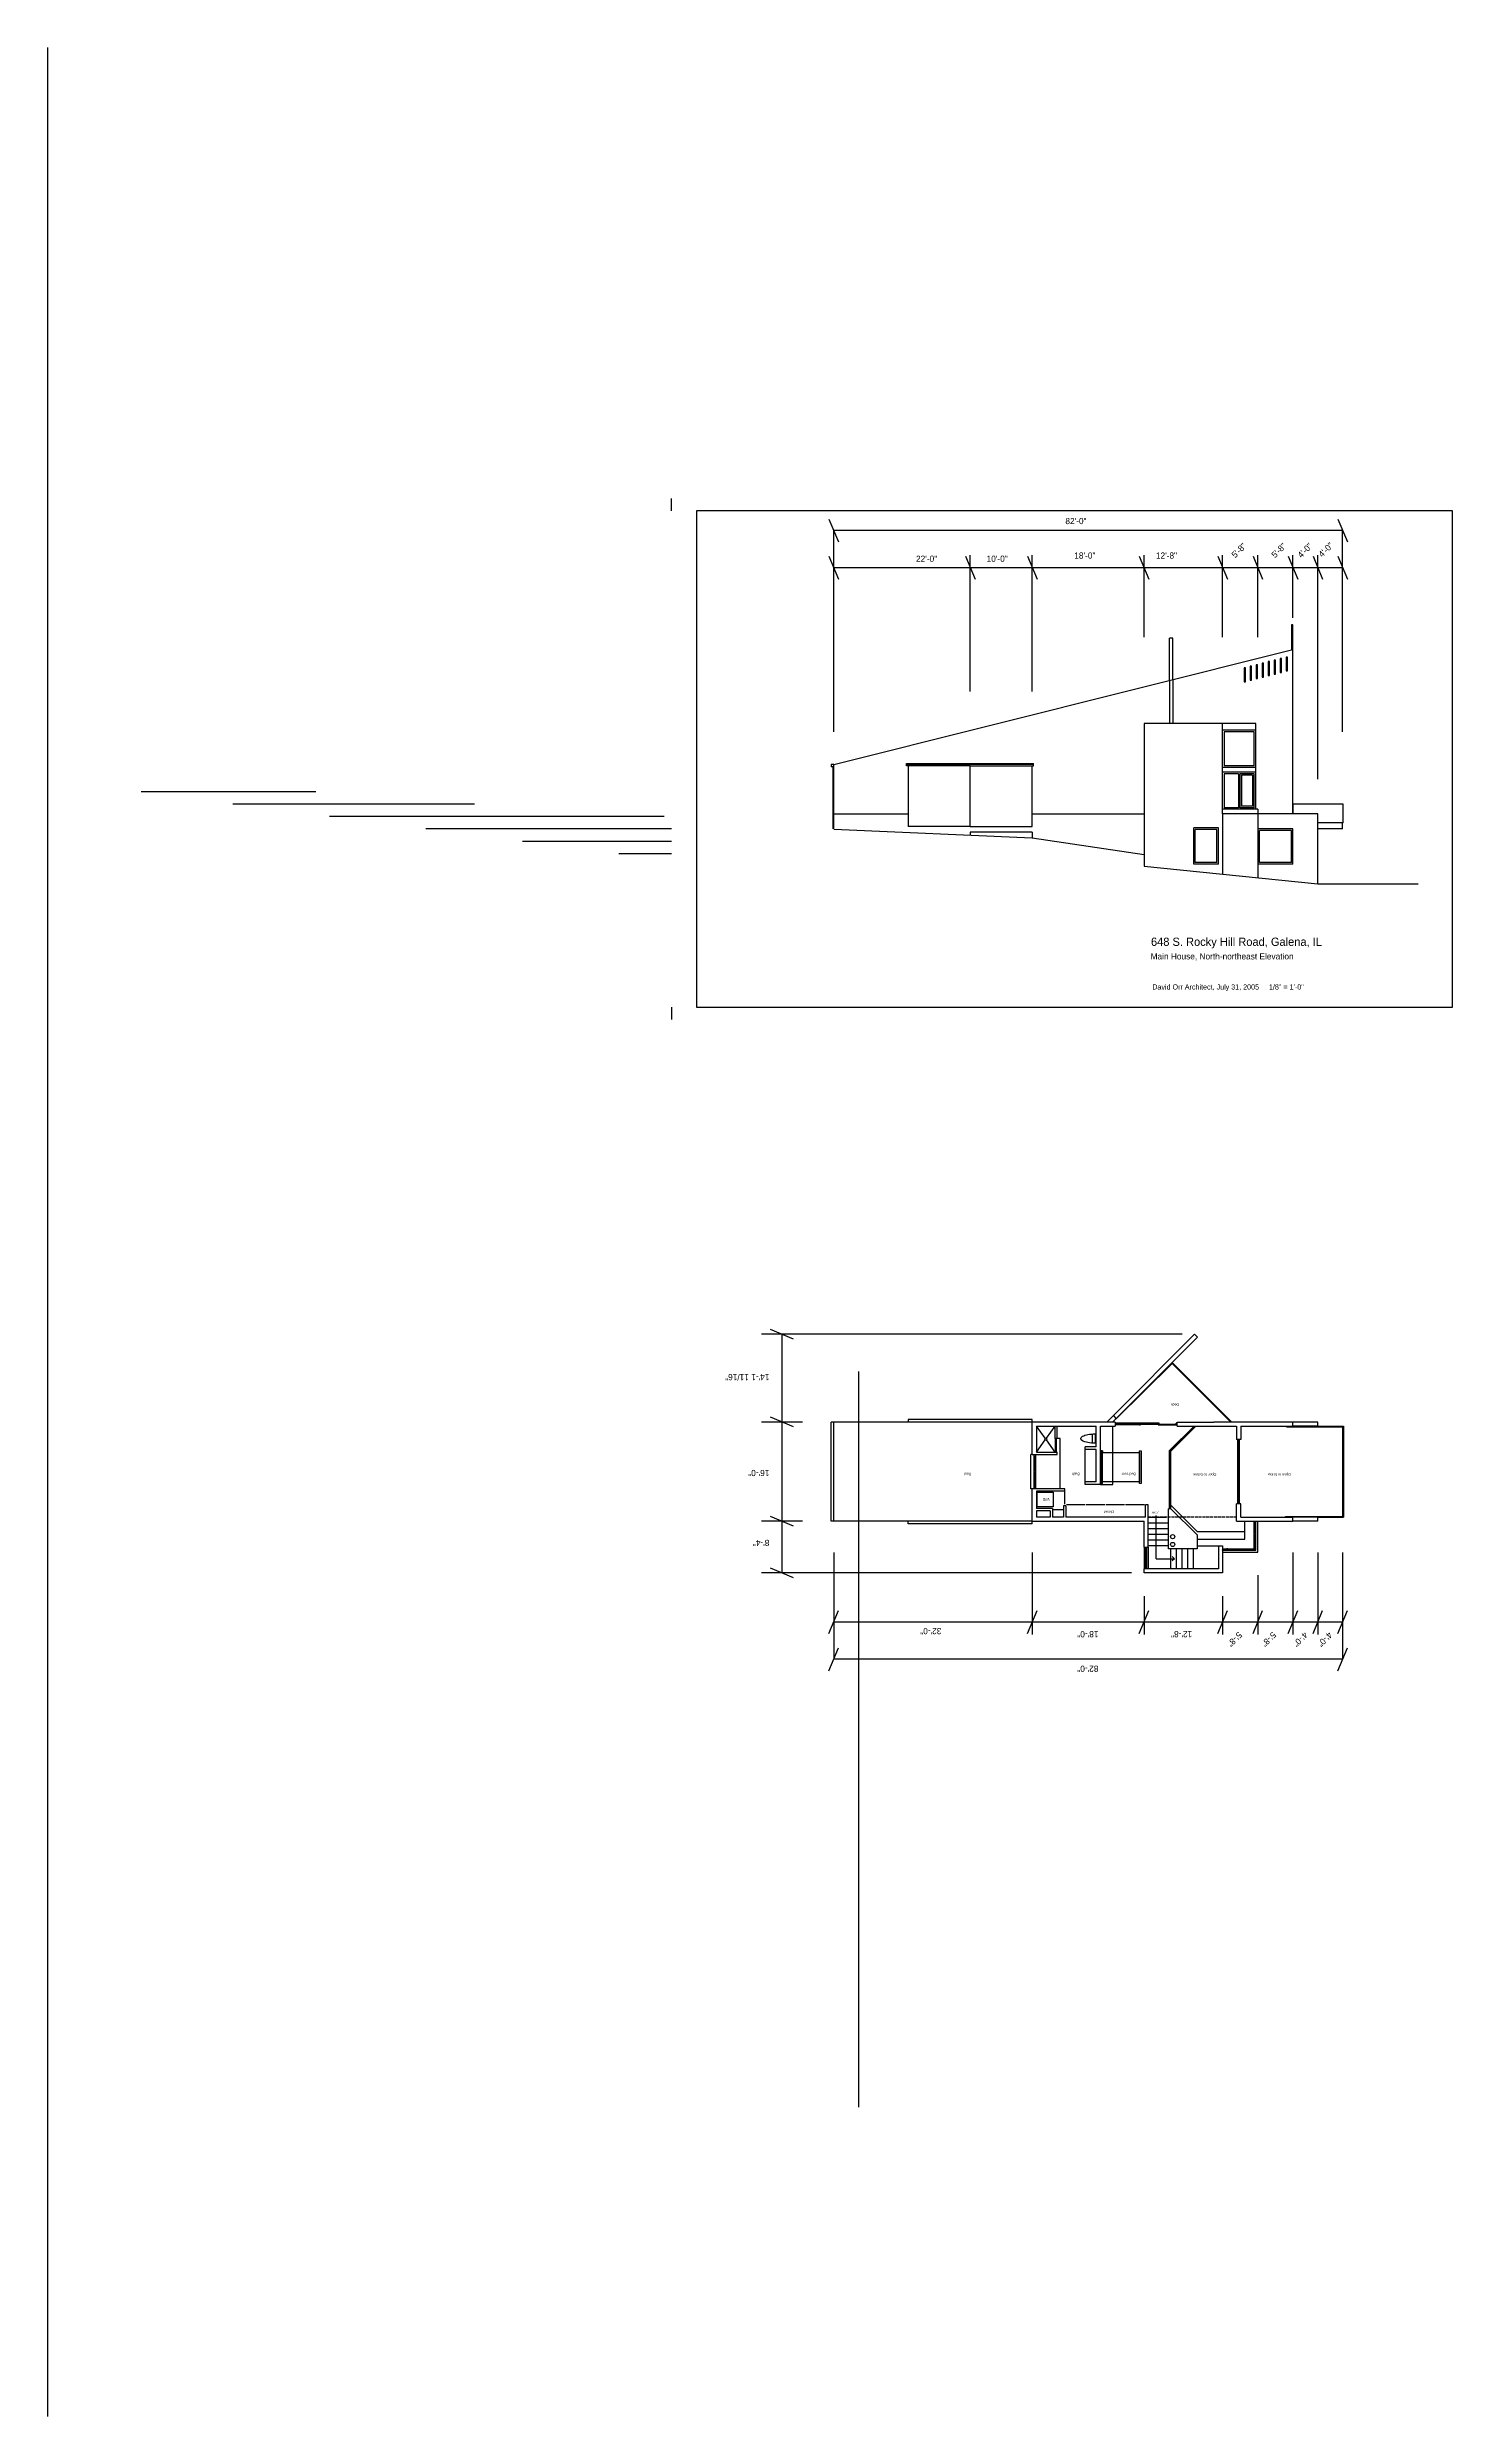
# Model space of a CAD drawing. Header units: inches. Extents: x -18614 to 1840, y -1744 to 7454.
# Drawn here: x -14492 to -11775, y 710 to 5293 of the extents above; entities that cross this region are included whole.
import ezdxf

# ---------------------------------------------------------------- set-up
doc = ezdxf.new("R2010")
doc.units = ezdxf.units.IN
doc.header["$LTSCALE"] = 0.5
doc.header["$MEASUREMENT"] = 0
doc.linetypes.add('ACAD_ISO02W100', pattern=[15, 12, -3])
for name, color, linetype in [('A-doors', 254, 'Continuous'), ('A-Elev-North', 7, 'Continuous'), ('A-Elev-South', 7, 'Continuous'), ('A-fixtures', 140, 'Continuous'), ('A-furniture', 33, 'Continuous'), ('A-glazing', 252, 'Continuous'), ('A-millwork', 252, 'Continuous'), ('A-roof', 253, 'Continuous'), ('A-soffit', 251, 'ACAD_ISO02W100'), ('A-stairs', 252, 'Continuous'), ('A-text', 254, 'Continuous'), ('A-walls', 7, 'Continuous'), ('border', 7, 'Continuous'), ('construction', 160, 'Continuous')]:
    doc.layers.add(name, color=color, linetype=linetype)

msp = doc.modelspace()

# ---------------------------------------------------------------- linework, layer by layer
at = {"layer": 'A-doors'}
for p, q in [((-12190.4, 2475.5), (-12190.4, 2600.5)), ((-12187.4, 2597.5), (-12190.4, 2597.5)), ((-12187.4, 2475.5), (-12187.4, 2600.5)), ((-12184.9, 2475.5), (-12192.9, 2475.5)), ((-12187.4, 2478.5), (-12190.4, 2478.5))]:
    msp.add_line(p, q, dxfattribs=at)
at = {"layer": 'A-Elev-North'}
for p, q in [((-12086.8, 4176.3, -5147.6), (-12086.8, 4127.5, -5147.6)), ((-12083.8, 4176.3, -5147.6), (-12086.8, 4176.3, -5147.6)), ((-12083.8, 4128.3, -5147.6), (-12083.8, 4176.3, -5147.6)), ((-12219.8, 2386), (-12219.8, 2387))]:
    msp.add_line(p, q, dxfattribs=at)
at = {"layer": 'A-Elev-North', "color": 252}
for p, q in [((-12189.3, 3888.2, 8053.3), (-12189.3, 3822.3)), ((-12186.3, 3888.2, 8053.3), (-12186.3, 3822.3)), ((-12161.8, 3885.2, 809.8), (-12161.8, 3825.3, -8803.1)), ((-12189.3, 2386), (-12189.3, 2389)), ((-12186.3, 2386), (-12186.3, 2389))]:
    msp.add_line(p, q, dxfattribs=at)
at = {"layer": 'A-Elev-North', "color": 253}
for p, q in [((-12151.8, 3819.3, -63014.5), (-12151.8, 3802.3, -5147.6)), ((-12151.8, 3802.3, -5147.6), (-12151.8, 3687, -5147.6)), ((-12176.9, 2407.6), (-12176.9, 2442)), ((-12176.9, 2407.6), (-12176.9, 2442)), ((-12151.8, 2382), (-12151.8, 2442)), ((-12269.4, 2407.6), (-12176.9, 2407.6)), ((-12269.4, 2394.6), (-12227.8, 2394.6)), ((-12219.8, 2382), (-12151.8, 2382))]:
    msp.add_line(p, q, dxfattribs=at)
at = {"layer": 'A-Elev-North', "color": 253, "elevation": -5147.6}
for points in [[(-12178.1, 4093.1), (-12178.1, 4066.1), (-12175.6, 4066.1), (-12175.6, 4093.1)], [(-12166.5, 4096.1), (-12166.5, 4069.1), (-12164, 4069.1), (-12164, 4096.1)], [(-12154.8, 4099.1), (-12154.8, 4072.1), (-12152.3, 4072.1), (-12152.3, 4099.1)], [(-12143.2, 4102), (-12143.2, 4075), (-12140.7, 4075), (-12140.7, 4102)], [(-12131.6, 4105), (-12131.6, 4078), (-12129.1, 4078), (-12129.1, 4105)], [(-12119.9, 4108), (-12119.9, 4081), (-12117.4, 4081), (-12117.4, 4108)], [(-12108.3, 4111), (-12108.3, 4084), (-12105.8, 4084), (-12105.8, 4111)], [(-12096.7, 4113.9), (-12096.7, 4086.9), (-12094.2, 4086.9), (-12094.2, 4113.9)]]:
    msp.add_lwpolyline(points, close=True, dxfattribs=at)
at = {"layer": 'A-Elev-South', "color": 7}
for p, q in [((-14492.1, 5293.3, -5147.6), (-14492.1, 710, -5147.6)), ((-12971.8, 3906.3), (-12083.8, 4128.3)), ((-12322.3, 4068.6, -5147.6), (-12322.3, 4150.2)), ((-12316.3, 4150.2), (-12322.3, 4150.2)), ((-12316.3, 4070.1, -5147.6), (-12316.3, 4150.2)), ((-12083.8, 3829.3, -5147.6), (-12083.8, 4128.3, -5147.6)), ((-11986.8, 3829.3, -5147.6), (-12083.8, 3829.3, -5147.6)), ((-11986.8, 3793.3, -5147.6), (-11986.8, 3829.3, -5147.6)), ((-12971.8, 3781.2, -5147.6), (-12587.8, 3764.3, -5147.6)), ((-12587.8, 3764.3, -5147.6), (-12371.8, 3731.9, -11990.5)), ((-11987.8, 3781.3), (-12035.8, 3781.3)), ((-12035.8, 3675.3), (-12035.8, 3781.3)), ((-11987.8, 3781.3), (-11987.8, 3793.3, -5147.6)), ((-12035.8, 3675.3), (-11998.1, 3675.3)), ((-12008.1, 3675.3), (-11899.7, 3675.3)), ((-11998.1, 3675.3), (-11841.7, 3675.3, -5147.6)), ((-12268.5, 2798.1), (-12274.1, 2803.7)), ((-12083.8, 2634), (-12236.9, 2634))]:
    msp.add_line(p, q, dxfattribs=at)
at = {"layer": 'A-Elev-South', "color": 253}
for p, q in [((-12981, 4380.9), (-12962.6, 4336.5)), ((-11987.8, 4358.7), (-12971.8, 4358.7)), ((-11997, 4380.9), (-11978.6, 4336.5)), ((-11987.8, 3969.3), (-11987.8, 4358.7)), ((-12981, 4308.9), (-12962.6, 4264.5)), ((-12717, 4308.9), (-12698.6, 4264.5)), ((-12707.8, 4047), (-12707.8, 4310.7)), ((-12597, 4308.9), (-12578.6, 4264.5)), ((-12587.8, 4047), (-12587.8, 4310.7)), ((-12381, 4308.9), (-12362.6, 4264.5)), ((-12371.8, 4152.3), (-12371.8, 4310.7)), ((-12229, 4308.9), (-12210.6, 4264.5)), ((-12219.8, 4152.3), (-12219.8, 4310.7)), ((-12161, 4308.9), (-12142.6, 4264.5)), ((-12151.8, 4152.3), (-12151.8, 4310.7)), ((-12093, 4308.9), (-12074.6, 4264.5)), ((-12083.8, 4189.7), (-12083.8, 4310.7)), ((-12045, 4308.9), (-12026.6, 4264.5)), ((-11997, 4308.9), (-11978.6, 4264.5)), ((-11987.8, 4286.7), (-12971.8, 4286.7)), ((-12322.3, 4068.6, 13805.4), (-12322.3, 3985.3, -60423.2)), ((-12316.3, 4070.1, 13629.2), (-12316.3, 3985.3, -60344.4)), ((-12371.8, 3985.3, -5147.6), (-12371.8, 3709.3, -5147.6)), ((-12219.8, 3985.3, 69355.9), (-12371.8, 3985.3, -5147.6)), ((-12155.8, 3985.3, -5147.6), (-12219.8, 3985.3, 69355.9)), ((-12155.8, 3905.3, -31308.8), (-12155.8, 3985.3, -5147.6)), ((-12830.8, 3903.2, -5147.6), (-12830.8, 3908.2, -5147.6)), ((-12585.8, 3906.2, -5147.6), (-12830.8, 3906.2, -5147.6)), ((-12827.8, 3903.2, -5147.6), (-12830.8, 3903.2, -5147.6)), ((-12707.8, 3903.2, -5147.6), (-12827.8, 3903.2, -5147.6)), ((-12827.8, 3903.2, -5147.6), (-12827.8, 3786.3, -10295.1)), ((-12587.8, 3903.2, -5147.6), (-12585.8, 3903.2, -5147.6)), ((-12585.8, 3906.2, -5147.6), (-12585.8, 3908.2, -5147.6)), ((-12585.8, 3903.2, -5147.6), (-12585.8, 3906.2, -5147.6)), ((-12155.8, 3900.3), (-12219.8, 3900.3, 74503.5)), ((-12155.8, 3819.3, -42749.7), (-12155.8, 3905.3, -31308.8)), ((-12155.8, 3891.3), (-12219.8, 3891.3, 74503.5)), ((-12971.8, 3810.3, -10295.1), (-12827.8, 3810.3, -10295.1)), ((-12587.8, 3810.3, -10295.1), (-12371.8, 3810.3, -10295.1)), ((-12151.8, 3819.3, -6490.4), (-12219.8, 3819.3, 68013)), ((-12151.8, 3810.3, -11638), (-12219.8, 3810.3, 62865.5)), ((-12083.8, 3810.3, -1775), (-12083.8, 3829.3, -5147.6)), ((-12083.8, 3829.3, -5147.6), (-12083.8, 3810.3, -10295.1)), ((-12035.8, 3781.3), (-12035.8, 3810.3, -5147.6)), ((-12707.8, 3786.3, -5147.6), (-12827.8, 3786.3, -10295.1)), ((-12587.8, 3775.3, -5147.6), (-12707.8, 3775.3, -5147.6)), ((-12707.8, 3775.3, -5147.6), (-12707.8, 3769.9, -5147.6)), ((-12587.8, 3775.3, -5147.6), (-12587.8, 3764.3, -5147.6)), ((-11986.8, 3793.3), (-12035.8, 3793.3)), ((-12298.1, 2803.7), (-13111.2, 2803.7)), ((-13049.7, 2794.5), (-13094, 2812.9)), ((-13032.4, 2634), (-13111.2, 2634)), ((-13049.7, 2624.8), (-13094, 2643.2)), ((-12035.8, 2634), (-12083.8, 2634)), ((-12035.8, 2626), (-12083.8, 2626)), ((-13032.4, 2442), (-13111.2, 2442)), ((-13049.7, 2432.8), (-13094, 2451.2)), ((-12035.8, 2450), (-12083.8, 2450, -5132.2)), ((-12035.8, 2442), (-12083.8, 2442, -5132.2)), ((-12395.8, 2342), (-13111.2, 2342)), ((-13049.7, 2332.8), (-13094, 2351.2)), ((-12587.8, 2381.4), (-12587.8, 2223)), ((-12151.8, 2337.6), (-12151.8, 2223)), ((-12083.8, 2381.4), (-12083.8, 2223)), ((-12371.8, 2297.4), (-12371.8, 2223)), ((-12219.8, 2297.4), (-12219.8, 2223)), ((-12981, 2224.8), (-12962.6, 2269.2)), ((-11987.8, 2247), (-12971.8, 2247)), ((-12597, 2224.8), (-12578.6, 2269.2)), ((-12381, 2224.8), (-12362.6, 2269.2)), ((-12229, 2224.8), (-12210.6, 2269.2)), ((-12161, 2224.8), (-12142.6, 2269.2)), ((-12093, 2224.8), (-12074.6, 2269.2)), ((-12045, 2224.8), (-12026.6, 2269.2)), ((-11997, 2224.8), (-11978.6, 2269.2)), ((-12971.8, 2223), (-12971.8, 2175)), ((-11987.8, 2223), (-11987.8, 2175)), ((-12981, 2152.8), (-12962.6, 2197.2)), ((-11987.8, 2175), (-12971.8, 2175)), ((-11997, 2152.8), (-11978.6, 2197.2))]:
    msp.add_line(p, q, dxfattribs=at)
at = {"layer": 'A-Elev-South', "color": 252}
for p, q in [((-12971.8, 3969.3), (-12971.8, 4358.7)), ((-12035.8, 3877.4), (-12035.8, 4310.7)), ((-12219.8, 3810.3), (-12219.8, 3985.3, 69355.9)), ((-12155.8, 3972.3, -5147.6), (-12219.8, 3972.3, 69355.9)), ((-12216.8, 3969.3, 129146.8), (-12216.8, 3903.3, 75690.2)), ((-12158.8, 3969.3, 55831.3), (-12216.8, 3969.3, 130334.7)), ((-12158.8, 3903.3, 1186.8), (-12158.8, 3969.3, 54643.4)), ((-12971.8, 3906.3, -5147.6), (-12976.8, 3906.3, -5147.6)), ((-12976.8, 3906.3, -5147.6), (-12976.8, 3901.3, -5147.6)), ((-12971.8, 3906.3, -5147.6), (-12976.8, 3906.3, -5147.6)), ((-12976.8, 3906.3, -5147.6), (-12976.8, 3901.3, -5147.6)), ((-12973.8, 3901.3, -5147.6), (-12976.8, 3901.3, -5147.6)), ((-12973.8, 3901.3, -5147.6), (-12976.8, 3901.3, -5147.6)), ((-12973.8, 3901.3), (-12973.8, 3781.3, -5147.6)), ((-12973.8, 3901.3), (-12973.8, 3781.3, -5147.6)), ((-12158.8, 3903.3, -31308.8), (-12216.8, 3903.3, 43194.7)), ((-12189.3, 3888.2, -24008.6), (-12216.8, 3888.2, 43224.7)), ((-12216.8, 3888.2, 74533.5), (-12216.8, 3822.3, 36704.3)), ((-12158.8, 3888.2, -31278.8), (-12186.3, 3888.2, -24008.6)), ((-12161.8, 3885.2, -32031.9), (-12183.3, 3885.2, -24761.6)), ((-12183.3, 3885.2, 5973.3), (-12183.3, 3825.3, -30708.2)), ((-12158.8, 3822.3, -37799.2), (-12158.8, 3888.2, 30)), ((-12189.3, 3822.3, -33378.3), (-12216.8, 3822.3, 33855)), ((-12158.8, 3822.3, -40648.5), (-12186.3, 3822.3, -33378.3)), ((-12161.8, 3825.3, -41401.5), (-12183.3, 3825.3, -34131.3)), ((-12035.8, 3810.3, -6490.4), (-12151.8, 3810.3, -11638)), ((-13285.2, 3781.3, -5147.6), (-13760.2, 3781.3, -5147.6)), ((-12275.8, 3713.3, -5147.6), (-12275.8, 3783.3)), ((-12227.8, 3783.3), (-12275.8, 3783.3)), ((-12272.8, 3716.3, -5147.6), (-12272.8, 3780.3, -606.2)), ((-12230.8, 3780.3, -606.2), (-12272.8, 3780.3, -606.2)), ((-12230.8, 3716.3, -8069.6), (-12230.8, 3780.3, -2098.3)), ((-12227.8, 3713.3, -5147.6), (-12227.8, 3783.3)), ((-12083.8, 3781.3, 7542.3), (-12151.8, 3781.3, -5147.6)), ((-12086.8, 3778.3, 6936.1), (-12148.8, 3778.3, -5753.7)), ((-12148.8, 3716.3, -5147.6), (-12148.8, 3778.3, -4411.1)), ((-12086.8, 3716.3, 4620.2), (-12086.8, 3778.3, 5356.6)), ((-12083.8, 3713.3, 7542.3), (-12083.8, 3781.3, 7542.3)), ((-12227.8, 3713.3, -5147.6), (-12275.8, 3713.3, -5147.6)), ((-12230.8, 3716.3, -5147.6), (-12272.8, 3716.3, -5147.6)), ((-12083.8, 3713.3, 7542.3), (-12151.8, 3713.3, -5147.6)), ((-12086.8, 3716.3, 7542.3), (-12148.8, 3716.3, -5147.6)), ((-12971.8, 2381.4), (-12971.8, 2223)), ((-12035.8, 2381.4), (-12035.8, 2223)), ((-11987.8, 2381.4), (-11987.8, 2223))]:
    msp.add_line(p, q, dxfattribs=at)
at = {"layer": 'A-Elev-South'}
for p, q in [((-12971.8, 3781.3), (-12971.8, 3906.3)), ((-12971.8, 3781.3), (-12971.8, 3906.3)), ((-12707.8, 3903.2, -5147.6), (-12587.8, 3903.2, -5147.6)), ((-12707.8, 3786.3, -5147.6), (-12707.8, 3903.2, -5147.6)), ((-12587.8, 3786.3, -5147.6), (-12587.8, 3903.2, -5147.6)), ((-12707.8, 3786.3, -10295.1), (-12587.8, 3786.3, -10295.1))]:
    msp.add_line(p, q, dxfattribs=at)
at = {"layer": 'A-Elev-South', "color": 251}
for p, q in [((-12830.8, 3908.2, -5147.6), (-12585.8, 3908.2, -5147.6)), ((-12378.9, 2628.3), (-12427.8, 2628.3)), ((-12380.9, 2628.3), (-12427.8, 2628.3))]:
    msp.add_line(p, q, dxfattribs=at)
at = {"layer": 'A-Elev-South', "color": 126}
for p, q in [((-13973.2, 3853.3, -5147.6), (-14310.8, 3853.3, -5147.6)), ((-13666.3, 3829.3, -5147.6), (-14133.4, 3829.3, -5147.6)), ((-13299.7, 3805.3, -5147.6), (-13946.8, 3805.3, -5147.6)), ((-13285.2, 3757.3, -5147.6), (-13573.6, 3757.3, -5147.6)), ((-13285.2, 3733.3, -5147.6), (-13387, 3733.3, -5147.6))]:
    msp.add_line(p, q, dxfattribs=at)
at = {"layer": 'A-fixtures'}
for p, q in [((-12563, 2602.6), (-12579.8, 2626)), ((-12560.7, 2602.6), (-12543.8, 2626)), ((-12579.8, 2576), (-12563, 2599.4)), ((-12543.8, 2576), (-12560.7, 2599.4)), ((-12471.3, 2593.2), (-12471.3, 2610.9)), ((-12466.3, 2611), (-12466.3, 2593))]:
    msp.add_line(p, q, dxfattribs=at)
msp.add_lwpolyline([(-12578.3, 2470.2), (-12578.3, 2498.2), (-12547.3, 2498.2), (-12547.3, 2470.2), (-12578.3, 2470.2)], dxfattribs=at)
msp.add_circle((-12561.8, 2601), 2, dxfattribs=at)
at = {"layer": 'A-fixtures', "extrusion": (0, 0, -1)}
msp.add_ellipse((-12466.3, 2602), major_axis=(28, 0), ratio=0.321429, start_param=1.570796, end_param=4.712389, dxfattribs=at)
at = {"layer": 'A-furniture'}
msp.add_lwpolyline([(-12455.3, 2578), (-12455.3, 2515), (-12452.3, 2515), (-12452.3, 2578), (-12455.3, 2578), (-12452.3, 2578), (-12452.3, 2575), (-12380.3, 2575), (-12380.3, 2578), (-12380.3, 2578), (-12377.3, 2578), (-12377.3, 2515), (-12380.3, 2515), (-12380.3, 2518), (-12380.3, 2575), (-12380.3, 2518), (-12452.3, 2518)], dxfattribs=at)
at = {"layer": 'A-glazing'}
for p, q in [((-12317.2, 2749.4, 0), (-12201.8, 2634, 0)), ((-12378.9, 2631.8), (-12427.8, 2631.8)), ((-12344.8, 2631.8), (-12427.8, 2631.8)), ((-12425.8, 2628.3), (-12425.8, 2631.8)), ((-12380.9, 2628.3), (-12380.9, 2631.8)), ((-12378.9, 2628.3), (-12378.9, 2631.8)), ((-12342.8, 2631.8), (-12344.8, 2631.8)), ((-12344.8, 2628.3), (-12344.8, 2631.8)), ((-12342.8, 2628.3), (-12342.8, 2631.8)), ((-12307.8, 2631.8), (-12309.8, 2631.8)), ((-12309.8, 2628.3), (-12309.8, 2631.8)), ((-12307.8, 2628.3), (-12307.8, 2630)), ((-12587.8, 2571), (-12590.8, 2571)), ((-12584.8, 2571), (-12584.8, 2505)), ((-12584.8, 2568), (-12581.8, 2568)), ((-12583.3, 2539.5), (-12583.3, 2568)), ((-12581.8, 2571), (-12581.8, 2505)), ((-12581.8, 2539.5), (-12584.8, 2539.5)), ((-12581.8, 2536.5), (-12584.8, 2536.5)), ((-12583.3, 2508), (-12583.3, 2536.5)), ((-12587.8, 2505), (-12590.8, 2505)), ((-12584.8, 2508), (-12581.8, 2508)), ((-12158.8, 2389), (-12158.8, 2442)), ((-12155.8, 2439), (-12158.8, 2439)), ((-12157.3, 2439), (-12157.3, 2419.5)), ((-12155.8, 2389), (-12155.8, 2442)), ((-12035.8, 2450), (-11987.8, 2450)), ((-12369.3, 2350), (-12369.3, 2392)), ((-12366.3, 2390), (-12369.3, 2390)), ((-12366.3, 2350), (-12366.3, 2392)), ((-12219.8, 2389), (-12158.8, 2389)), ((-12219.8, 2386), (-12155.8, 2386)), ((-12216.8, 2386), (-12216.8, 2389)), ((-12189.3, 2387.5), (-12216.8, 2387.5)), ((-12209.8, 2389), (-12211.8, 2389)), ((-12211.8, 2386), (-12209.8, 2386)), ((-12158.8, 2387.5), (-12186.3, 2387.5)), ((-12155.8, 2419.5), (-12158.8, 2419.5)), ((-12155.8, 2416.5), (-12158.8, 2416.5)), ((-12155.8, 2389), (-12158.8, 2389)), ((-12158.8, 2389), (-12158.8, 2386)), ((-12157.3, 2416.5), (-12157.3, 2389)), ((-12155.8, 2386), (-12155.8, 2389)), ((-12366.3, 2352), (-12369.3, 2352))]:
    msp.add_line(p, q, dxfattribs=at)
at = {"layer": 'A-millwork'}
for p, q in [((-12425.7, 2640.2), (-12317.2, 2747.2)), ((-12317.2, 2747.2, 0), (-12204, 2634, 0)), ((-12543.8, 2602), (-12543.8, 2626)), ((-12539.8, 2602), (-12539.8, 2626)), ((-12432.3, 2513), (-12432.3, 2626)), ((-12425.8, 2630), (-12380.9, 2630)), ((-12425.8, 2630), (-12380.9, 2630)), ((-12380.9, 2628.3), (-12378.9, 2628.3)), ((-12378.9, 2630), (-12343.9, 2630)), ((-12378.9, 2630), (-12307.8, 2630)), ((-12344.8, 2628.3), (-12343.9, 2628.3)), ((-12344.8, 2628.3), (-12342.8, 2628.3)), ((-12342.8, 2628.3), (-12307.8, 2628.3)), ((-12096.3, 2624.5), (-12096.3, 2626)), ((-12096.3, 2624.5), (-11987.8, 2624.5)), ((-12035.8, 2626), (-11986.3, 2626)), ((-11987.8, 2624.5), (-11987.8, 2451.5)), ((-11986.3, 2626), (-11986.3, 2450)), ((-12590.8, 2505), (-12590.8, 2571)), ((-12533.8, 2602), (-12543.8, 2602)), ((-12543.8, 2602), (-12543.8, 2576)), ((-12541.8, 2602), (-12541.8, 2576)), ((-12533.8, 2505), (-12533.8, 2602)), ((-12485.8, 2518), (-12485.8, 2580.7)), ((-12524.8, 2475), (-12524.8, 2500)), ((-12456.3, 2513), (-12432.3, 2513)), ((-12548.5, 2465), (-12527.8, 2465)), ((-12485.9, 2474), (-12521.9, 2474)), ((-12447.9, 2474), (-12483.9, 2474)), ((-12409.9, 2474), (-12445.9, 2474)), ((-12370.8, 2474), (-12407.9, 2474)), ((-12098.5, 2451.5, -5147.6), (-11987.8, 2451.5)), ((-12098.5, 2450, -5147.6), (-12098.5, 2451.5, -5147.6)), ((-12035.8, 2450), (-11986.3, 2450))]:
    msp.add_line(p, q, dxfattribs=at)
at = {"layer": 'A-roof'}
for p, q in [((-12976.8, 2442), (-12976.8, 2634)), ((-12971.8, 2634), (-12976.8, 2634)), ((-12971.8, 2442), (-12971.8, 2634)), ((-12587.8, 2634), (-12971.8, 2634)), ((-12587.8, 2639), (-12827.8, 2639)), ((-12827.8, 2639), (-12827.8, 2634)), ((-12587.8, 2634), (-12587.8, 2639)), ((-12971.8, 2442), (-12976.8, 2442)), ((-12587.8, 2442), (-12971.8, 2442)), ((-12827.8, 2437), (-12827.8, 2442)), ((-12587.8, 2437), (-12827.8, 2437)), ((-12587.8, 2437), (-12587.8, 2442))]:
    msp.add_line(p, q, dxfattribs=at)
at = {"layer": 'A-soffit'}
msp.add_line((-12192.9, 2450), (-12363.8, 2450), dxfattribs=at)
at = {"layer": 'A-stairs'}
for p, q in [((-12363.8, 2450), (-12328.8, 2450)), ((-12363.8, 2439), (-12324.8, 2439)), ((-12319.8, 2472.9), (-12268.9, 2422)), ((-12363.8, 2428), (-12324.8, 2428)), ((-12363.8, 2417), (-12324.8, 2417)), ((-12363.8, 2406), (-12324.8, 2406)), ((-12363.8, 2395), (-12324.8, 2395)), ((-12320, 2350), (-12320, 2389)), ((-12309, 2350), (-12309, 2389)), ((-12298, 2350), (-12298, 2389)), ((-12287, 2350), (-12287, 2389)), ((-12276, 2350), (-12276, 2389)), ((-12268.9, 2422), (-12176.9, 2422))]:
    msp.add_line(p, q, dxfattribs=at)
at = {"layer": 'A-text'}
for p, q in [((-12348.5, 2369.5), (-12348.5, 2453.2)), ((-12348.5, 2369.5), (-12313, 2369.5)), ((-12313, 2369.5), (-12317.2, 2373.8)), ((-12313, 2369.5), (-12317.2, 2365.3))]:
    msp.add_line(p, q, dxfattribs=at)
at = {"layer": 'A-walls', "color": 253}
for p, q in [((-12219.8, 3810.3, 62865.5), (-12219.8, 3693.9, 62865.5)), ((-13071.8, 2342), (-13071.8, 2803.7)), ((-12268.5, 2798.1), (-12432.5, 2634)), ((-12923.8, 2731.5), (-12923.8, 1308.5)), ((-12426.8, 2641.3), (-12425.7, 2640.2)), ((-12322.5, 2578.8), (-12275.2, 2626)), ((-12321, 2578.1), (-12273.1, 2626)), ((-12319.8, 2577.6), (-12271.4, 2626)), ((-12035.8, 2626), (-12035.8, 2634)), ((-12322.5, 2466.1), (-12322.5, 2578.8)), ((-12321, 2466.1), (-12321, 2578.1)), ((-12319.8, 2466.1), (-12319.8, 2577.6)), ((-12324.8, 2389), (-12324.8, 2466.1)), ((-12319.7, 2466.1), (-12269.4, 2415.8)), ((-12035.8, 2442, -5147.6), (-12035.8, 2450, -5147.6)), ((-12371.8, 2392), (-12371.8, 2350)), ((-12363.8, 2392), (-12363.8, 2350)), ((-12269.4, 2389), (-12324.8, 2389)), ((-12269.4, 2415.8), (-12269.4, 2389))]:
    msp.add_line(p, q, dxfattribs=at)
at = {"layer": 'A-walls'}
for p, q in [((-12371.8, 3709.3, -5147.6), (-12035.8, 3675.3)), ((-12427.8, 2634), (-12587.8, 2634)), ((-12587.8, 2571), (-12587.8, 2634)), ((-12579.8, 2626), (-12464.3, 2626)), ((-12579.8, 2626), (-12579.8, 2576)), ((-12464.3, 2585.7), (-12464.3, 2626)), ((-12456.3, 2513), (-12456.3, 2626)), ((-12456.3, 2626), (-12427.8, 2626)), ((-12427.8, 2634), (-12427.8, 2626)), ((-12307.8, 2634), (-12236.9, 2634)), ((-12307.8, 2626), (-12307.8, 2634)), ((-12307.8, 2626), (-12192.9, 2626)), ((-12192.9, 2626), (-12192.9, 2600.5)), ((-12184.9, 2626), (-12184.9, 2600.5)), ((-12184.9, 2626), (-12083.8, 2626)), ((-12083.8, 2626), (-12083.8, 2634)), ((-12587.8, 2571), (-12539.8, 2571)), ((-12579.8, 2576), (-12539.8, 2576)), ((-12539.8, 2571), (-12539.8, 2576)), ((-12464.3, 2585.7), (-12485.8, 2585.7)), ((-12485.8, 2580.7), (-12485.8, 2585.7)), ((-12464.3, 2580.7), (-12485.8, 2580.7)), ((-12464.3, 2518), (-12464.3, 2580.7)), ((-12184.9, 2600.5), (-12192.9, 2600.5)), ((-12524.8, 2505), (-12587.8, 2505)), ((-12587.8, 2442), (-12587.8, 2505)), ((-12524.8, 2500), (-12579.8, 2500)), ((-12579.8, 2500), (-12579.8, 2467)), ((-12524.8, 2500), (-12524.8, 2505)), ((-12485.8, 2513), (-12485.8, 2518)), ((-12464.3, 2518), (-12485.8, 2518)), ((-12464.3, 2513), (-12485.8, 2513)), ((-12456.3, 2513), (-12464.3, 2513)), ((-12192.9, 2450), (-12192.9, 2475.5)), ((-12184.9, 2450), (-12184.9, 2475.5)), ((-12587.8, 2442), (-12371.8, 2442)), ((-12548.5, 2467), (-12579.8, 2467)), ((-12553.5, 2462), (-12579.8, 2462)), ((-12579.8, 2462), (-12579.8, 2450)), ((-12553.5, 2450), (-12579.8, 2450)), ((-12553.5, 2450), (-12559.8, 2450)), ((-12553.5, 2462), (-12553.5, 2450)), ((-12548.5, 2467), (-12548.5, 2450)), ((-12527.8, 2450), (-12548.5, 2450)), ((-12527.8, 2472), (-12527.8, 2450)), ((-12522.8, 2472), (-12527.8, 2472)), ((-12522.8, 2472), (-12522.8, 2450)), ((-12368.8, 2450), (-12522.8, 2450)), ((-12371.8, 2392), (-12371.8, 2442)), ((-12363.8, 2474), (-12368.8, 2474)), ((-12368.8, 2450), (-12368.8, 2474)), ((-12363.8, 2450), (-12363.8, 2474)), ((-12363.8, 2392), (-12363.8, 2450)), ((-12319.8, 2466.1), (-12324.8, 2466.1)), ((-12192.9, 2442), (-12192.9, 2450)), ((-12192.9, 2442), (-12083.8, 2442, -5276)), ((-12184.9, 2450), (-12083.8, 2450, -5286.5)), ((-12083.8, 2442), (-12083.8, 2450)), ((-12371.8, 2392), (-12363.8, 2392)), ((-12227.8, 2394.6), (-12227.8, 2350)), ((-12227.8, 2394.6), (-12219.8, 2394.6)), ((-12219.8, 2394.6), (-12219.8, 2342)), ((-12371.8, 2342), (-12371.8, 2350)), ((-12227.8, 2350), (-12371.8, 2350)), ((-12219.8, 2342), (-12371.8, 2342))]:
    msp.add_line(p, q, dxfattribs=at)
at = {"layer": 'A-walls', "color": 254}
for p, q in [((-12430.9, 2646.9), (-12274.1, 2803.7)), ((-12443.8, 2634), (-12430.9, 2646.9)), ((-12430.9, 2646.9), (-12426.8, 2641.3))]:
    msp.add_line(p, q, dxfattribs=at)
at = {"layer": 'A-walls', "color": 252}
msp.add_line((-12188.9, 2478.5), (-12188.9, 2597.5), dxfattribs=at)
at = {"layer": 'A-walls'}
for centre in [(-12316.5, 2412.2), (-12316.5, 2397.2)]:
    msp.add_circle(centre, 4, dxfattribs=at)
at = {"layer": 'border'}
msp.add_lwpolyline([(-13237.2, 4396.6), (-13237.2, 3436.6), (-11775.2, 3436.6), (-11775.2, 4396.6), (-13237.2, 4396.6)], close=True, dxfattribs=at)
at = {"layer": 'construction'}
for p, q in [((-13285.2, 4396.6), (-13285.2, 4420.6)), ((-13285.2, 3436.6), (-13285.2, 3412.6))]:
    msp.add_line(p, q, dxfattribs=at)

# ---------------------------------------------------------------- texts
at = {"layer": 'A-soffit'}
msp.add_text('Deck', height=5, rotation=180, dxfattribs=at).set_placement((-12304, 2670.1))
at = {"layer": 'A-soffit', "color": 7}
for s, p in [('Roof', (-12705.6, 2535.8)), ('Bath', (-12496.6, 2535.8)), ('Bedroom', (-12387.8, 2535.8)), ('Open to below', (-12232, 2534.9)), ('Open to below', (-12087.9, 2534.9, -4869.3)), ('W/D', (-12554.4, 2486.8)), ('Closet', (-12429.6, 2462.8))]:
    msp.add_text(s, height=5, rotation=180, dxfattribs=at).set_placement(p)
at = {"layer": 'A-text'}
msp.add_text('DOWN', height=3, rotation=180, dxfattribs=at).set_placement((-12343, 2460.3))
at = {"layer": 'construction', "color": 7}
for s, height, p in [('82\'-0"', 12, (-12523.9, 4371, -5147.6)), ('22\'-0"', 12, (-12812.7, 4298.1, -5147.6)), ('10\'-0"', 12, (-12676.2, 4298.1, -5147.6)), ('18\'-0"', 12, (-12506.7, 4304.2, -5147.6)), ('12\'-8"', 12, (-12348.9, 4304.2, -5147.6)), ('Main House, North-northeast Elevation', 12, (-12359.1, 3528.9, -15993.3)), ('648 S. Rocky Hill Road, Galena, IL', 16, (-12358.4, 3555.1, -15993.3)), ('648 S. Rocky Hill Road, Galena, IL', 16, (-12358.4, 3555.1, -15993.3)), ('David Orr Architect, July 31, 2005     1/8" = 1\'-0"', 10, (-12355.9, 3470.7, -15993.3))]:
    msp.add_text(s, height=height, dxfattribs=at).set_placement(p)
for s, rotation, p in [('5\'-8"', 45, (-12195.5, 4304.6, -5147.6)), ('5\'-8"', 45, (-12118.4, 4304.6, -5147.6)), ('4\'-0"', 45, (-12067.7, 4304.6, -5147.6)), ('4\'-0"', 45, (-12027.4, 4305.9, -5147.6)), ('14\'-1 11/16"', 180, (-13096.2, 2726.8, -5147.6)), ('16\'-0"', 180, (-13096.2, 2541.4, -5147.6)), ('8\'-4"', 180, (-13096.2, 2406.1, -5147.6)), ('32\'-0"', 180, (-12763.6, 2235.6, -5147.6)), ('18\'-0"', 180, (-12459.9, 2229.5, -5147.6)), ('12\'-8"', 180, (-12278.6, 2229.5, -5147.6)), ('5\'-8"', 225, (-12189.5, 2229.1, -5147.6)), ('5\'-8"', 225, (-12123.5, 2229.1, -5147.6)), ('4\'-0"', 225, (-12062.3, 2229.1, -5147.6)), ('4\'-0"', 225, (-12015, 2229.1, -5147.6)), ('82\'-0"', 180, (-12459.9, 2162.7, -5147.6))]:
    msp.add_text(s, height=12, rotation=rotation, dxfattribs=at).set_placement(p)

doc.saveas('drawing.dxf')
